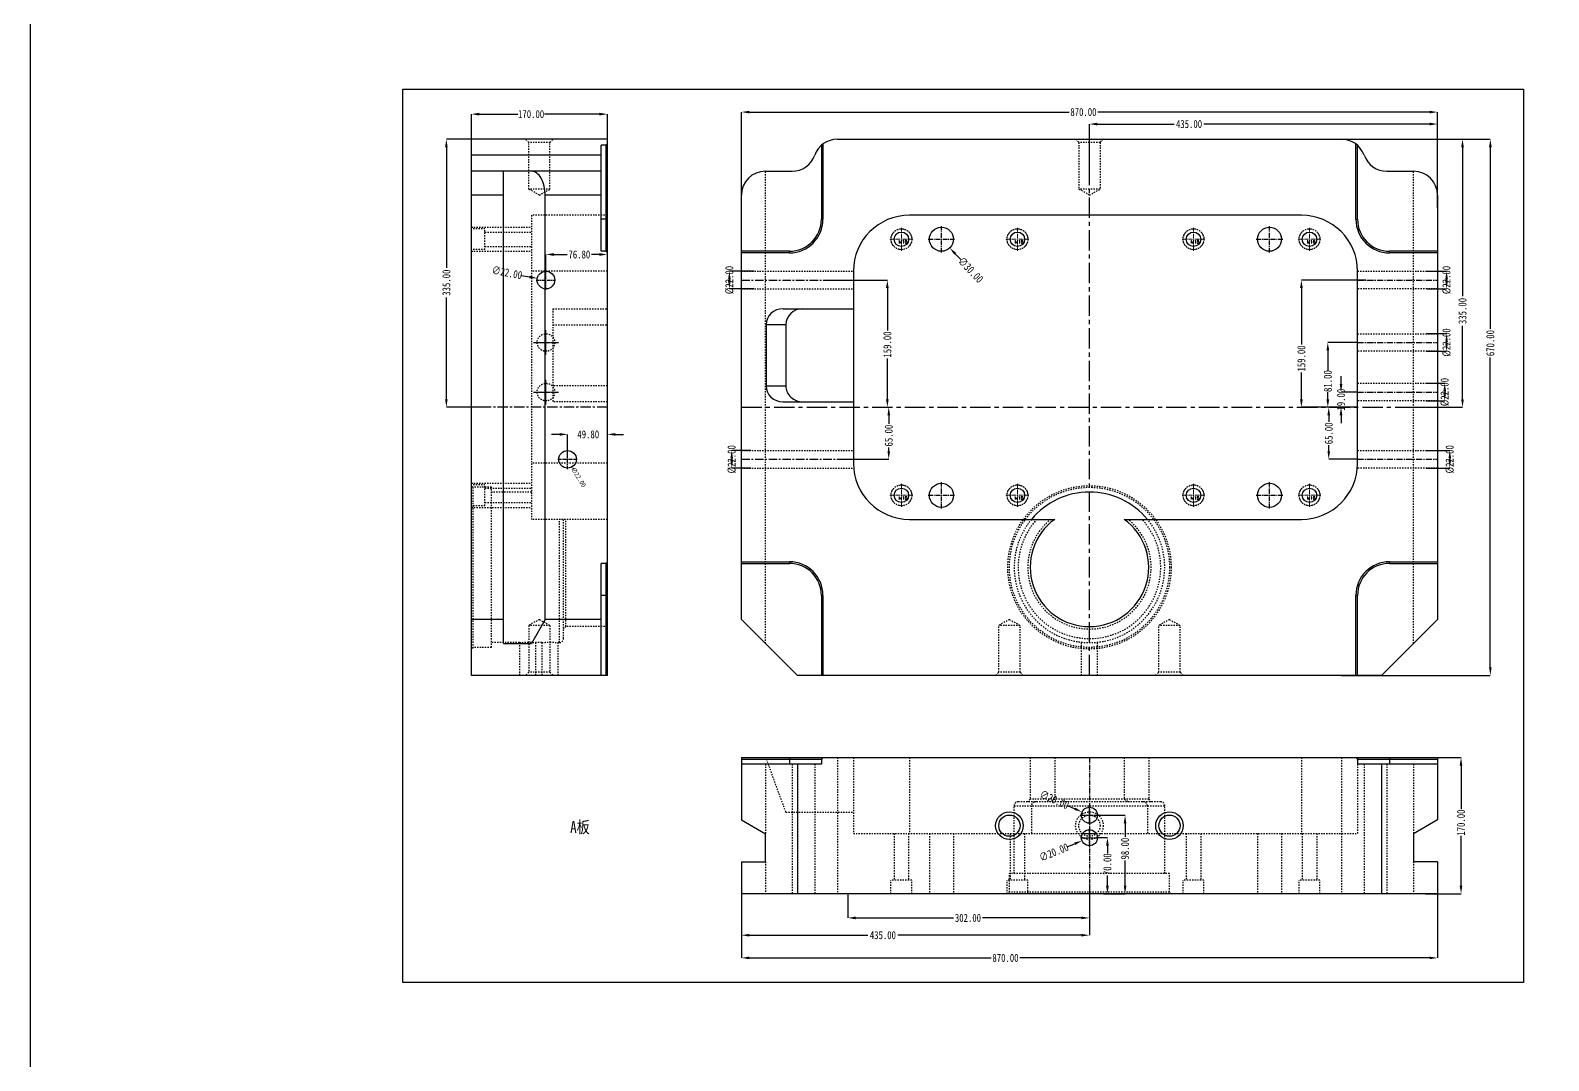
# Model space of a CAD drawing. Header units: millimetres. Extents: x 547 to 3706, y -10485 to 2068.
# Drawn here: x 547 to 2444, y -6045 to -4758 of the extents above; entities that cross this region are included whole.
import ezdxf

# ---------------------------------------------------------------- set-up
doc = ezdxf.new("R2010")
doc.units = ezdxf.units.MM
doc.header["$LTSCALE"] = 16.335
doc.header["$PDMODE"] = 3
doc.header["$PDSIZE"] = 0.3125
doc.linetypes.add('CENTER', pattern=[0.6, 0.375, -0.075, 0.075, -0.075])
doc.linetypes.add('HIDDEN', pattern=[0.2, 0.1, -0.1])
doc.layers.get('0').update_dxf_attribs({"linetype": 'CONTINUOUS'})
doc.layers.get('Defpoints').update_dxf_attribs({"linetype": 'CONTINUOUS'})
doc.layers.add('DEFAULT_2', color=8, linetype='HIDDEN')
doc.layers.add('DIM', color=3, linetype='CONTINUOUS')
doc.layers.add('screw', color=33, linetype='CONTINUOUS', lineweight=13)
doc.styles.get("Standard").update_dxf_attribs({"font": 'txt', "width": 0.8})
doc.styles.add('TXT', font='txt.shx', dxfattribs={"bigfont": 'gbcbig.shx'})
doc.dimstyles.new('11', dxfattribs={"dimtxt": 10, "dimasz": 10, "dimexe": 0, "dimexo": 0, "dimgap": 0, "dimtad": 0, "dimzin": 0, "dimdsep": 46, "dimtxsty": 'Standard', "dimcen": 0, "dimclrd": 4, "dimclre": 4, "dimclrt": 6, "dimazin": 0, "dimtfac": 1, "dimtofl": 0, "dimtmove": 0, "dimatfit": 3, "dimfxl": 0, "dimtolj": 1, "dimtzin": 0, "dimarcsym": 0})

# ---------------------------------------------------------------- blocks, each defined once
blk = doc.blocks.new('*D348')
at = {"color": 4, "lineweight": -2}
for p, q in [((1881.6, -5766.8), (1893.1, -5766.8)), ((1893.1, -5776.8), (1893.1, -5786)), ((1893.1, -5826.8), (1893.1, -5814)), ((1888.3, -5836.8), (1893.1, -5836.8))]:
    blk.add_line(p, q, dxfattribs=at)
at = {"color": 4}
for points in [[(1891.4, -5776.8), (1894.8, -5776.8), (1893.1, -5766.8)], [(1891.4, -5826.8), (1894.8, -5826.8), (1893.1, -5836.8)]]:
    blk.add_solid(points, dxfattribs=at)
at = {"layer": 'Defpoints', "color": 0}
for p in [(1881.6, -5766.8), (1888.3, -5836.8), (1893.1, -5836.8)]:
    blk.add_point(p, dxfattribs=at)
at = {"color": 6, "insert": (1893.1, -5800), "char_height": 10, "attachment_point": 5, "rotation": 90}
blk.add_mtext('\\A1;70.00', dxfattribs=at)
blk = doc.blocks.new('*D349')
at = {"color": 4, "lineweight": -2}
for p, q in [((1881.6, -5738.8), (1915.1, -5738.8)), ((1915.1, -5748.8), (1915.1, -5765.8)), ((1915.1, -5826.8), (1915.1, -5795.2)), ((1893.1, -5836.8), (1915.1, -5836.8))]:
    blk.add_line(p, q, dxfattribs=at)
at = {"color": 4}
for points in [[(1913.5, -5748.8), (1916.8, -5748.8), (1915.1, -5738.8)], [(1913.5, -5826.8), (1916.8, -5826.8), (1915.1, -5836.8)]]:
    blk.add_solid(points, dxfattribs=at)
at = {"layer": 'Defpoints', "color": 0}
for p in [(1881.6, -5738.8), (1893.1, -5836.8), (1915.1, -5836.8)]:
    blk.add_point(p, dxfattribs=at)
at = {"color": 6, "insert": (1915.1, -5780.5), "char_height": 10, "attachment_point": 5, "rotation": 90}
blk.add_mtext('\\A1;98.00', dxfattribs=at)
blk = doc.blocks.new('*D350')
at = {"color": 4, "lineweight": -2}
for p, q in [((1870.6, -5824.8), (1870.6, -5867.1)), ((1568.6, -5836.8), (1568.6, -5867.1)), ((1578.6, -5867.1), (1700.8, -5867.1)), ((1860.6, -5867.1), (1736.8, -5867.1))]:
    blk.add_line(p, q, dxfattribs=at)
at = {"color": 4}
for points in [[(1578.6, -5865.4), (1578.6, -5868.8), (1568.6, -5867.1)], [(1860.6, -5865.4), (1860.6, -5868.8), (1870.6, -5867.1)]]:
    blk.add_solid(points, dxfattribs=at)
at = {"layer": 'Defpoints', "color": 0}
for p in [(1870.6, -5824.8), (1568.6, -5836.8), (1870.6, -5867.1)]:
    blk.add_point(p, dxfattribs=at)
at = {"color": 6, "insert": (1718.8, -5867.1), "char_height": 10, "attachment_point": 5}
blk.add_mtext('\\A1;302.00', dxfattribs=at)
blk = doc.blocks.new('*D351')
at = {"color": 4, "lineweight": -2}
for p, q in [((2297.6, -5666.8), (2335, -5666.8)), ((2335, -5676.8), (2335, -5731.3)), ((2335, -5826.8), (2335, -5764.6)), ((2290.7, -5836.8), (2335, -5836.8))]:
    blk.add_line(p, q, dxfattribs=at)
at = {"color": 4}
for points in [[(2333.3, -5676.8), (2336.6, -5676.8), (2335, -5666.8)], [(2333.3, -5826.8), (2336.6, -5826.8), (2335, -5836.8)]]:
    blk.add_solid(points, dxfattribs=at)
at = {"layer": 'Defpoints', "color": 0}
for p in [(2297.6, -5666.8), (2290.7, -5836.8), (2335, -5836.8)]:
    blk.add_point(p, dxfattribs=at)
at = {"color": 6, "insert": (2335, -5748), "char_height": 10, "attachment_point": 5, "rotation": 90}
blk.add_mtext('\\A1;170.00', dxfattribs=at)
blk = doc.blocks.new('screw_m16_i')
at = {"layer": 'screw', "color": 1, "linetype": 'CENTER', "ltscale": 0.808571}
for p, q in [((-14.3, 0), (14.3, 0)), ((0, -14.3), (0, 14.3))]:
    blk.add_line(p, q, dxfattribs=at)
at = {"layer": 'screw', "color": 8, "linetype": 'HIDDEN', "ltscale": 0.808571}
blk.add_circle((0, 0), 13, dxfattribs=at)
at = {"layer": 'screw'}
blk.add_circle((0, 0), 9, dxfattribs=at)
at = {"layer": 'screw', "color": 6, "style": 'TXT'}
blk.add_text('M16', height=3.9, dxfattribs=at).set_placement((-3.38, -5.2))
blk = doc.blocks.new('*D352')
at = {"color": 4, "lineweight": -2}
for p, q in [((2166.9, -4894), (2336.8, -4894)), ((2336.8, -4904), (2336.8, -5090.1)), ((2336.8, -5219), (2336.8, -5127.4)), ((2255.2, -5229), (2336.8, -5229))]:
    blk.add_line(p, q, dxfattribs=at)
at = {"color": 4}
for points in [[(2335.2, -4904), (2338.5, -4904), (2336.8, -4894)], [(2335.2, -5219), (2338.5, -5219), (2336.8, -5229)]]:
    blk.add_solid(points, dxfattribs=at)
at = {"layer": 'Defpoints', "color": 0}
for p in [(2166.9, -4894), (2255.2, -5229), (2336.8, -5229)]:
    blk.add_point(p, dxfattribs=at)
at = {"color": 6, "insert": (2336.8, -5108.7), "char_height": 10, "attachment_point": 5, "rotation": 90}
blk.add_mtext('\\A1;335.00', dxfattribs=at)
blk = doc.blocks.new('*D353')
at = {"color": 4, "lineweight": -2}
for p, q in [((2185.6, -4894), (2371.6, -4894)), ((2371.6, -4904), (2371.6, -5130.8)), ((2371.6, -5554), (2371.6, -5166.8)), ((2185.6, -5564), (2371.6, -5564))]:
    blk.add_line(p, q, dxfattribs=at)
at = {"color": 4}
for points in [[(2370, -4904), (2373.3, -4904), (2371.6, -4894)], [(2370, -5554), (2373.3, -5554), (2371.6, -5564)]]:
    blk.add_solid(points, dxfattribs=at)
at = {"layer": 'Defpoints', "color": 0}
for p in [(2185.6, -4894), (2185.6, -5564), (2371.6, -5564)]:
    blk.add_point(p, dxfattribs=at)
at = {"color": 6, "insert": (2371.6, -5148.8), "char_height": 10, "attachment_point": 5, "rotation": 90}
blk.add_mtext('\\A1;670.00', dxfattribs=at)
blk = doc.blocks.new('*D354')
at = {"color": 4, "lineweight": -2}
for p, q in [((1870.6, -4927.2), (1870.6, -4875.1)), ((1880.6, -4875.1), (1976.4, -4875.1)), ((2295.6, -4875.1), (2013.7, -4875.1)), ((2305.6, -4979.8), (2305.6, -4875.1))]:
    blk.add_line(p, q, dxfattribs=at)
at = {"color": 4}
for points in [[(1880.6, -4873.4), (1880.6, -4876.8), (1870.6, -4875.1)], [(2295.6, -4873.4), (2295.6, -4876.8), (2305.6, -4875.1)]]:
    blk.add_solid(points, dxfattribs=at)
at = {"layer": 'Defpoints', "color": 0}
for p in [(1870.6, -4875.1), (1870.6, -4927.2), (2305.6, -4979.8)]:
    blk.add_point(p, dxfattribs=at)
at = {"color": 6, "insert": (1995.1, -4875.1), "char_height": 10, "attachment_point": 5}
blk.add_mtext('\\A1;435.00', dxfattribs=at)
blk = doc.blocks.new('*D355')
at = {"color": 4, "lineweight": -2}
for p, q in [((1435.6, -4979.8), (1435.6, -4860.1)), ((1445.6, -4860.1), (1845.1, -4860.1)), ((2295.6, -4860.1), (1881.1, -4860.1)), ((2305.6, -4979.8), (2305.6, -4860.1))]:
    blk.add_line(p, q, dxfattribs=at)
at = {"color": 4}
for points in [[(1445.6, -4858.5), (1445.6, -4861.8), (1435.6, -4860.1)], [(2295.6, -4858.5), (2295.6, -4861.8), (2305.6, -4860.1)]]:
    blk.add_solid(points, dxfattribs=at)
at = {"layer": 'Defpoints', "color": 0}
for p in [(1435.6, -4860.1), (1435.6, -4979.8), (2305.6, -4979.8)]:
    blk.add_point(p, dxfattribs=at)
at = {"color": 6, "insert": (1863.1, -4860.1), "char_height": 10, "attachment_point": 5}
blk.add_mtext('\\A1;870.00', dxfattribs=at)
blk = doc.blocks.new('*D356')
at = {"layer": 'Defpoints', "color": 0}
for p in [(1212.6, -5284.7), (1224.2, -5303.4)]:
    blk.add_point(p, dxfattribs=at)
at = {"layer": 'DIM', "color": 4, "lineweight": -2}
blk.add_line((1226.3, -5306.8), (1225.3, -5305.1), dxfattribs=at)
at = {"layer": 'DIM', "color": 4}
blk.add_solid([(1225.6, -5304.9), (1225, -5305.3), (1224.2, -5303.4)], dxfattribs=at)
at = {"layer": 'DIM', "color": 6, "insert": (1232.2, -5316.3), "char_height": 6, "attachment_point": 5, "rotation": 301.7417}
blk.add_mtext('\\A1;∅22.00', dxfattribs=at)
blk = doc.blocks.new('*D357')
at = {"color": 4, "lineweight": -2}
for p, q in [((2292, -5137), (2316.9, -5137)), ((2292, -5159), (2316.9, -5159)), ((2316.9, -5147), (2316.9, -5149))]:
    blk.add_line(p, q, dxfattribs=at)
at = {"color": 4}
for points in [[(2315.3, -5147), (2318.6, -5147), (2316.9, -5137)], [(2315.3, -5149), (2318.6, -5149), (2316.9, -5159)]]:
    blk.add_solid(points, dxfattribs=at)
at = {"layer": 'Defpoints', "color": 0}
for p in [(2292, -5137), (2292, -5159), (2316.9, -5159)]:
    blk.add_point(p, dxfattribs=at)
at = {"color": 6, "insert": (2316.9, -5148), "char_height": 10, "attachment_point": 5, "rotation": 90}
blk.add_mtext('\\A1;%%c22.00', dxfattribs=at)
blk = doc.blocks.new('*D358')
at = {"color": 4, "lineweight": -2}
for p, q in [((2291, -5199), (2314.6, -5199)), ((2314.6, -5209), (2314.6, -5211)), ((2291, -5221), (2314.6, -5221))]:
    blk.add_line(p, q, dxfattribs=at)
at = {"color": 4}
for points in [[(2312.9, -5209), (2316.3, -5209), (2314.6, -5199)], [(2312.9, -5211), (2316.3, -5211), (2314.6, -5221)]]:
    blk.add_solid(points, dxfattribs=at)
at = {"layer": 'Defpoints', "color": 0}
for p in [(2291, -5199), (2291, -5221), (2314.6, -5221)]:
    blk.add_point(p, dxfattribs=at)
at = {"color": 6, "insert": (2314.6, -5210), "char_height": 10, "attachment_point": 5, "rotation": 90}
blk.add_mtext('\\A1;%%c22.00', dxfattribs=at)
blk = doc.blocks.new('*D359')
at = {"color": 4, "lineweight": -2}
for p, q in [((2291.4, -5283), (2320.9, -5283)), ((2320.9, -5293), (2320.9, -5295)), ((2291.4, -5305), (2320.9, -5305))]:
    blk.add_line(p, q, dxfattribs=at)
at = {"color": 4}
for points in [[(2319.3, -5293), (2322.6, -5293), (2320.9, -5283)], [(2319.3, -5295), (2322.6, -5295), (2320.9, -5305)]]:
    blk.add_solid(points, dxfattribs=at)
at = {"layer": 'Defpoints', "color": 0}
for p in [(2291.4, -5283), (2291.4, -5305), (2320.9, -5305)]:
    blk.add_point(p, dxfattribs=at)
at = {"color": 6, "insert": (2320.9, -5294), "char_height": 10, "attachment_point": 5, "rotation": 90}
blk.add_mtext('\\A1;%%c22.00', dxfattribs=at)
blk = doc.blocks.new('*D360')
at = {"color": 4, "lineweight": -2}
for p, q in [((2292.7, -5059), (2316.9, -5059)), ((2292.7, -5081), (2316.9, -5081)), ((2316.9, -5069), (2316.9, -5071))]:
    blk.add_line(p, q, dxfattribs=at)
at = {"color": 4}
for points in [[(2315.3, -5069), (2318.6, -5069), (2316.9, -5059)], [(2315.3, -5071), (2318.6, -5071), (2316.9, -5081)]]:
    blk.add_solid(points, dxfattribs=at)
at = {"layer": 'Defpoints', "color": 0}
for p in [(2292.7, -5059), (2292.7, -5081), (2316.9, -5081)]:
    blk.add_point(p, dxfattribs=at)
at = {"color": 6, "insert": (2316.9, -5070), "char_height": 10, "attachment_point": 5, "rotation": 90}
blk.add_mtext('\\A1;%%c22.00', dxfattribs=at)
blk = doc.blocks.new('*D361')
at = {"color": 4, "lineweight": -2}
for p, q in [((1451.1, -5059), (1420.7, -5059)), ((1420.7, -5069), (1420.7, -5071)), ((1451.1, -5081), (1420.7, -5081))]:
    blk.add_line(p, q, dxfattribs=at)
at = {"color": 4}
for points in [[(1419, -5069), (1422.3, -5069), (1420.7, -5059)], [(1419, -5071), (1422.3, -5071), (1420.7, -5081)]]:
    blk.add_solid(points, dxfattribs=at)
at = {"layer": 'Defpoints', "color": 0}
for p in [(1451.1, -5059), (1420.7, -5081), (1451.1, -5081)]:
    blk.add_point(p, dxfattribs=at)
at = {"color": 6, "insert": (1420.7, -5070), "char_height": 10, "attachment_point": 5, "rotation": 90}
blk.add_mtext('\\A1;%%c22.00', dxfattribs=at)
blk = doc.blocks.new('*D362')
at = {"color": 4, "lineweight": -2}
for p, q in [((1447.5, -5283), (1423.6, -5283)), ((1423.6, -5293), (1423.6, -5295)), ((1447.5, -5305), (1423.6, -5305))]:
    blk.add_line(p, q, dxfattribs=at)
at = {"color": 4}
for points in [[(1421.9, -5293), (1425.3, -5293), (1423.6, -5283)], [(1421.9, -5295), (1425.3, -5295), (1423.6, -5305)]]:
    blk.add_solid(points, dxfattribs=at)
at = {"layer": 'Defpoints', "color": 0}
for p in [(1447.5, -5283), (1423.6, -5305), (1447.5, -5305)]:
    blk.add_point(p, dxfattribs=at)
at = {"color": 6, "insert": (1423.6, -5294), "char_height": 10, "attachment_point": 5, "rotation": 90}
blk.add_mtext('\\A1;%%c22.00', dxfattribs=at)
blk = doc.blocks.new('*D370')
at = {"color": 4, "lineweight": -2}
for p, q in [((1191.4, -5057.9), (1191.4, -5038.1)), ((1201.4, -5038.1), (1217.9, -5038.1)), ((1258.2, -5038.1), (1248.5, -5038.1)), ((1268.2, -5050.2), (1268.2, -5038.1))]:
    blk.add_line(p, q, dxfattribs=at)
at = {"color": 4}
for points in [[(1201.4, -5036.4), (1201.4, -5039.8), (1191.4, -5038.1)], [(1258.2, -5036.4), (1258.2, -5039.8), (1268.2, -5038.1)]]:
    blk.add_solid(points, dxfattribs=at)
at = {"layer": 'Defpoints', "color": 0}
for p in [(1268.2, -5038.1), (1191.4, -5057.9), (1268.2, -5050.2)]:
    blk.add_point(p, dxfattribs=at)
at = {"color": 6, "insert": (1233.2, -5038.1), "char_height": 10, "attachment_point": 5}
blk.add_mtext('\\A1;76.80', dxfattribs=at)
blk = doc.blocks.new('*D371')
at = {"color": 4, "lineweight": -2}
for p, q in [((1208.4, -5262.9), (1198.4, -5262.9)), ((1218.4, -5289.5), (1218.4, -5262.9)), ((1268.2, -5281.9), (1268.2, -5262.9)), ((1278.2, -5262.9), (1288.2, -5262.9))]:
    blk.add_line(p, q, dxfattribs=at)
at = {"color": 4}
for points in [[(1208.4, -5261.2), (1208.4, -5264.6), (1218.4, -5262.9)], [(1278.2, -5261.2), (1278.2, -5264.6), (1268.2, -5262.9)]]:
    blk.add_solid(points, dxfattribs=at)
at = {"layer": 'Defpoints', "color": 0}
for p in [(1268.2, -5262.9), (1218.4, -5289.5), (1268.2, -5281.9)]:
    blk.add_point(p, dxfattribs=at)
at = {"color": 6, "insert": (1244.3, -5262.9), "char_height": 10, "attachment_point": 5}
blk.add_mtext('\\A1;49.80', dxfattribs=at)
blk = doc.blocks.new('*D372')
at = {"color": 4, "lineweight": -2}
for p, q in [((2185, -5200), (2185, -5190)), ((2205.6, -5210), (2185, -5210)), ((2205.6, -5229), (2185, -5229)), ((2185, -5239), (2185, -5249))]:
    blk.add_line(p, q, dxfattribs=at)
at = {"color": 4}
for points in [[(2183.3, -5200), (2186.7, -5200), (2185, -5210)], [(2183.3, -5239), (2186.7, -5239), (2185, -5229)]]:
    blk.add_solid(points, dxfattribs=at)
at = {"layer": 'Defpoints', "color": 0}
for p in [(2205.6, -5210), (2185, -5229), (2205.6, -5229)]:
    blk.add_point(p, dxfattribs=at)
at = {"color": 6, "insert": (2185, -5219.5), "char_height": 10, "attachment_point": 5, "rotation": 90}
blk.add_mtext('\\A1;19.00', dxfattribs=at)
blk = doc.blocks.new('*D373')
at = {"color": 4, "lineweight": -2}
for p, q in [((2205.6, -5148), (2168.5, -5148)), ((2168.5, -5158), (2168.5, -5183)), ((2168.5, -5219), (2168.5, -5209.6)), ((2205.6, -5229), (2168.5, -5229))]:
    blk.add_line(p, q, dxfattribs=at)
at = {"color": 4}
for points in [[(2166.8, -5158), (2170.2, -5158), (2168.5, -5148)], [(2166.8, -5219), (2170.2, -5219), (2168.5, -5229)]]:
    blk.add_solid(points, dxfattribs=at)
at = {"layer": 'Defpoints', "color": 0}
for p in [(2205.6, -5148), (2168.5, -5229), (2205.6, -5229)]:
    blk.add_point(p, dxfattribs=at)
at = {"color": 6, "insert": (2168.5, -5196.3), "char_height": 10, "attachment_point": 5, "rotation": 90}
blk.add_mtext('\\A1;81.00', dxfattribs=at)
blk = doc.blocks.new('*D374')
at = {"color": 4, "lineweight": -2}
for p, q in [((2216.2, -5070), (2135.5, -5070)), ((2135.5, -5080), (2135.5, -5150.7)), ((2135.5, -5219), (2135.5, -5185.4)), ((2205.6, -5229), (2135.5, -5229))]:
    blk.add_line(p, q, dxfattribs=at)
at = {"color": 4}
for points in [[(2133.8, -5080), (2137.2, -5080), (2135.5, -5070)], [(2133.8, -5219), (2137.2, -5219), (2135.5, -5229)]]:
    blk.add_solid(points, dxfattribs=at)
at = {"layer": 'Defpoints', "color": 0}
for p in [(2216.2, -5070), (2135.5, -5229), (2205.6, -5229)]:
    blk.add_point(p, dxfattribs=at)
at = {"color": 6, "insert": (2135.5, -5168), "char_height": 10, "attachment_point": 5, "rotation": 90}
blk.add_mtext('\\A1;159.00', dxfattribs=at)
blk = doc.blocks.new('*D375')
at = {"color": 4, "lineweight": -2}
for p, q in [((2205.6, -5229), (2169.7, -5229)), ((2169.7, -5239), (2169.7, -5247)), ((2169.7, -5284), (2169.7, -5276.3)), ((2205.6, -5294), (2169.7, -5294))]:
    blk.add_line(p, q, dxfattribs=at)
at = {"color": 4}
for points in [[(2168, -5239), (2171.3, -5239), (2169.7, -5229)], [(2168, -5284), (2171.3, -5284), (2169.7, -5294)]]:
    blk.add_solid(points, dxfattribs=at)
at = {"layer": 'Defpoints', "color": 0}
for p in [(2205.6, -5229), (2169.7, -5294), (2205.6, -5294)]:
    blk.add_point(p, dxfattribs=at)
at = {"color": 6, "insert": (2169.7, -5261.6), "char_height": 10, "attachment_point": 5, "rotation": 90}
blk.add_mtext('\\A1;65.00', dxfattribs=at)
blk = doc.blocks.new('*D376')
at = {"color": 4, "lineweight": -2}
for p, q in [((1543.7, -5070), (1618.1, -5070)), ((1618.1, -5080), (1618.1, -5133.2)), ((1618.1, -5219), (1618.1, -5167.9)), ((1603.5, -5229), (1618.1, -5229))]:
    blk.add_line(p, q, dxfattribs=at)
at = {"color": 4}
for points in [[(1616.4, -5080), (1619.7, -5080), (1618.1, -5070)], [(1616.4, -5219), (1619.7, -5219), (1618.1, -5229)]]:
    blk.add_solid(points, dxfattribs=at)
at = {"layer": 'Defpoints', "color": 0}
for p in [(1543.7, -5070), (1603.5, -5229), (1618.1, -5229)]:
    blk.add_point(p, dxfattribs=at)
at = {"color": 6, "insert": (1618.1, -5150.6), "char_height": 10, "attachment_point": 5, "rotation": 90}
blk.add_mtext('\\A1;159.00', dxfattribs=at)
blk = doc.blocks.new('*D377')
at = {"color": 4, "lineweight": -2}
for p, q in [((1603.5, -5229), (1619.8, -5229)), ((1619.8, -5239), (1619.8, -5249.8)), ((1619.8, -5284), (1619.8, -5279.1)), ((1557.6, -5294), (1619.8, -5294))]:
    blk.add_line(p, q, dxfattribs=at)
at = {"color": 4}
for points in [[(1618.2, -5239), (1621.5, -5239), (1619.8, -5229)], [(1618.2, -5284), (1621.5, -5284), (1619.8, -5294)]]:
    blk.add_solid(points, dxfattribs=at)
at = {"layer": 'Defpoints', "color": 0}
for p in [(1603.5, -5229), (1557.6, -5294), (1619.8, -5294)]:
    blk.add_point(p, dxfattribs=at)
at = {"color": 6, "insert": (1619.8, -5264.4), "char_height": 10, "attachment_point": 5, "rotation": 90}
blk.add_mtext('\\A1;65.00', dxfattribs=at)
blk = doc.blocks.new('*D378')
at = {"color": 4, "lineweight": -2}
blk.add_line((1161, -5064.2), (1170.8, -5066.1), dxfattribs=at)
at = {"color": 4}
blk.add_solid([(1171.1, -5064.4), (1170.5, -5067.7), (1180.6, -5068)], dxfattribs=at)
at = {"layer": 'Defpoints', "color": 0}
for p in [(1180.6, -5068), (1202.2, -5072.1)]:
    blk.add_point(p, dxfattribs=at)
at = {"color": 6, "insert": (1142.7, -5060.7), "char_height": 10, "attachment_point": 5, "rotation": 349.1224}
blk.add_mtext('\\A1;∅22.00', dxfattribs=at)
blk = doc.blocks.new('*D379')
at = {"color": 4, "lineweight": -2}
for p, q in [((1098.2, -4894), (1098.2, -4862.7)), ((1108.2, -4862.7), (1156.2, -4862.7)), ((1258.2, -4862.7), (1189.6, -4862.7)), ((1268.2, -4894), (1268.2, -4862.7))]:
    blk.add_line(p, q, dxfattribs=at)
at = {"color": 4}
for points in [[(1108.2, -4861), (1108.2, -4864.4), (1098.2, -4862.7)], [(1258.2, -4861), (1258.2, -4864.4), (1268.2, -4862.7)]]:
    blk.add_solid(points, dxfattribs=at)
at = {"layer": 'Defpoints', "color": 0}
for p in [(1098.2, -4862.7), (1098.2, -4894), (1268.2, -4894)]:
    blk.add_point(p, dxfattribs=at)
at = {"color": 6, "insert": (1172.9, -4862.7), "char_height": 10, "attachment_point": 5}
blk.add_mtext('\\A1;170.00', dxfattribs=at)
blk = doc.blocks.new('*D404')
at = {"color": 4, "lineweight": -2}
blk.add_line((1709.8, -5044.4), (1702.9, -5037.1), dxfattribs=at)
at = {"color": 4}
blk.add_solid([(1704.1, -5036), (1701.7, -5038.3), (1696, -5029.9)], dxfattribs=at)
at = {"layer": 'Defpoints', "color": 0}
for p in [(1675.3, -5008.2), (1696, -5029.9)]:
    blk.add_point(p, dxfattribs=at)
at = {"color": 6, "insert": (1722.2, -5057.4), "char_height": 10, "attachment_point": 5, "rotation": 313.6949}
blk.add_mtext('\\A1;∅30.00', dxfattribs=at)
blk = doc.blocks.new('*D409')
at = {"color": 4, "lineweight": -2}
for p, q in [((1119.2, -4894), (1067, -4894)), ((1067, -4904), (1067, -5054.7)), ((1067, -5219), (1067, -5092)), ((1119.2, -5229), (1067, -5229))]:
    blk.add_line(p, q, dxfattribs=at)
at = {"color": 4}
for points in [[(1065.3, -4904), (1068.6, -4904), (1067, -4894)], [(1065.3, -5219), (1068.6, -5219), (1067, -5229)]]:
    blk.add_solid(points, dxfattribs=at)
at = {"layer": 'Defpoints', "color": 0}
for p in [(1119.2, -4894), (1067, -5229), (1119.2, -5229)]:
    blk.add_point(p, dxfattribs=at)
at = {"color": 6, "insert": (1067, -5073.3), "char_height": 10, "attachment_point": 5, "rotation": 90}
blk.add_mtext('\\A1;335.00', dxfattribs=at)
blk = doc.blocks.new('*D410')
at = {"color": 4, "lineweight": -2}
for p, q in [((1435.6, -5816.8), (1435.6, -5888.7)), ((1870.6, -5846), (1870.6, -5888.7)), ((1445.6, -5888.7), (1593.8, -5888.7)), ((1860.6, -5888.7), (1631.2, -5888.7))]:
    blk.add_line(p, q, dxfattribs=at)
at = {"color": 4}
for points in [[(1445.6, -5887.1), (1445.6, -5890.4), (1435.6, -5888.7)], [(1860.6, -5887.1), (1860.6, -5890.4), (1870.6, -5888.7)]]:
    blk.add_solid(points, dxfattribs=at)
at = {"layer": 'Defpoints', "color": 0}
for p in [(1435.6, -5816.8), (1870.6, -5846), (1435.6, -5888.7)]:
    blk.add_point(p, dxfattribs=at)
at = {"color": 6, "insert": (1612.5, -5888.7), "char_height": 10, "attachment_point": 5}
blk.add_mtext('\\A1;435.00', dxfattribs=at)
blk = doc.blocks.new('*D411')
at = {"color": 4, "lineweight": -2}
for p, q in [((2305.6, -5816.8), (2305.6, -5917.1)), ((1435.6, -5836.8), (1435.6, -5917.1)), ((1445.6, -5917.1), (1747.7, -5917.1)), ((2295.6, -5917.1), (1783.7, -5917.1))]:
    blk.add_line(p, q, dxfattribs=at)
at = {"color": 4}
for points in [[(1445.6, -5915.4), (1445.6, -5918.7), (1435.6, -5917.1)], [(2295.6, -5915.4), (2295.6, -5918.7), (2305.6, -5917.1)]]:
    blk.add_solid(points, dxfattribs=at)
at = {"layer": 'Defpoints', "color": 0}
for p in [(2305.6, -5816.8), (1435.6, -5836.8), (2305.6, -5917.1)]:
    blk.add_point(p, dxfattribs=at)
at = {"color": 6, "insert": (1765.7, -5917.1), "char_height": 10, "attachment_point": 5}
blk.add_mtext('\\A1;870.00', dxfattribs=at)
blk = doc.blocks.new('*D412')
at = {"color": 4, "lineweight": -2}
blk.add_line((1843.2, -5726.6), (1852.4, -5730.7), dxfattribs=at)
at = {"color": 4}
blk.add_solid([(1853.1, -5729.2), (1851.7, -5732.2), (1861.5, -5734.8)], dxfattribs=at)
at = {"layer": 'Defpoints', "color": 0}
for p in [(1861.5, -5734.8), (1879.8, -5742.9)]:
    blk.add_point(p, dxfattribs=at)
at = {"color": 6, "insert": (1826.8, -5719.3), "char_height": 10, "attachment_point": 5, "rotation": 335.9133}
blk.add_mtext('\\A1;∅20.00', dxfattribs=at)
blk = doc.blocks.new('*D413')
at = {"color": 4, "lineweight": -2}
blk.add_line((1842.9, -5778.2), (1852.1, -5774.4), dxfattribs=at)
at = {"color": 4}
blk.add_solid([(1851.5, -5772.9), (1852.8, -5776), (1861.4, -5770.6)], dxfattribs=at)
at = {"layer": 'Defpoints', "color": 0}
for p in [(1879.9, -5763), (1861.4, -5770.6)]:
    blk.add_point(p, dxfattribs=at)
at = {"color": 6, "insert": (1826.2, -5785.1), "char_height": 10, "attachment_point": 5, "rotation": 22.3178}
blk.add_mtext('\\A1;∅20.00', dxfattribs=at)

msp = doc.modelspace()

# ---------------------------------------------------------------- linework, layer by layer
at = {"color": 7, "linetype": 'Continuous'}
for p, q in [((1098.236, -5564.045), (1098.236, -4894.045)), ((1268.236, -4894.045), (1098.236, -4894.045)), ((1268.236, -5564.045), (1268.236, -4894.045)), ((1555.63, -4894.045), (2185.63, -4894.045)), ((1260.236, -4914.045), (1098.236, -4914.045)), ((1260.236, -5034.045), (1260.236, -4901.684)), ((1266.236, -4901.684), (1260.236, -4901.684)), ((1266.236, -4901.684), (1266.236, -5034.045)), ((1535.63, -4901.684), (1535.63, -4994.045)), ((1537.63, -4900.045), (1537.63, -4994.045)), ((2203.63, -4994.045), (2203.63, -4900.045)), ((2205.63, -4994.045), (2205.63, -4901.684)), ((1260.236, -4934.045), (1098.236, -4934.045)), ((1138.236, -5524.045), (1138.236, -4934.045)), ((1465.63, -4934.045), (1499.061, -4934.045)), ((2242.199, -4934.045), (2275.63, -4934.045)), ((1138.236, -4964.045), (1098.236, -4964.045)), ((1190.556, -5494.045), (1190.556, -4964.045)), ((1260.236, -4964.045), (1190.556, -4964.045)), ((1435.63, -5494.045), (1435.63, -4964.045)), ((2305.63, -4964.045), (2305.63, -5494.045)), ((2135.63, -4989.045), (1645.63, -4989.045)), ((1268.236, -4994.045), (1260.236, -4994.045)), ((1537.63, -4994.045), (1535.63, -4994.045)), ((2203.63, -4994.045), (2205.63, -4994.045)), ((1266.236, -5034.045), (1260.236, -5034.045)), ((1268.236, -5036.045), (1266.236, -5034.045)), ((1495.63, -5034.045), (1435.63, -5034.045)), ((1495.63, -5036.045), (1435.63, -5036.045)), ((1495.63, -5036.045), (1495.63, -5034.045)), ((2305.63, -5034.045), (2245.63, -5034.045)), ((2245.63, -5036.045), (2245.63, -5034.045)), ((2305.63, -5036.045), (2245.63, -5036.045)), ((1575.63, -5059.045), (1575.63, -5299.045)), ((2205.63, -5299.045), (2205.63, -5059.045)), ((1487.714, -5105.845), (1575.63, -5105.845)), ((1466.431, -5125.845), (1466.431, -5202.245)), ((1491.181, -5125.845), (1466.431, -5125.845)), ((1491.181, -5125.845), (1491.181, -5202.245)), ((1466.431, -5202.245), (1491.181, -5202.245)), ((1487.714, -5222.245), (1575.63, -5222.245)), ((1645.63, -5369.045), (1827.232, -5369.045)), ((1914.028, -5369.045), (2135.63, -5369.045)), ((1266.236, -5424.045), (1260.236, -5424.045)), ((1260.236, -5564.045), (1260.236, -5424.045)), ((1266.236, -5424.045), (1268.236, -5422.045)), ((1266.236, -5424.045), (1266.236, -5564.045)), ((1435.63, -5422.045), (1495.63, -5422.045)), ((1435.63, -5424.045), (1495.63, -5424.045)), ((1495.63, -5422.045), (1495.63, -5424.045)), ((2245.63, -5422.045), (2305.63, -5422.045)), ((2245.63, -5422.045), (2245.63, -5424.045)), ((2245.63, -5424.045), (2305.63, -5424.045)), ((1268.236, -5464.045), (1260.236, -5464.045)), ((1535.63, -5464.045), (1535.63, -5564.045)), ((1537.63, -5464.045), (1535.63, -5464.045)), ((1537.63, -5464.045), (1537.63, -5564.045)), ((2203.63, -5464.045), (2205.63, -5464.045)), ((2203.63, -5564.045), (2203.63, -5464.045)), ((2205.63, -5564.045), (2205.63, -5464.045)), ((1138.236, -5494.045), (1098.236, -5494.045)), ((1190.556, -5494.045), (1173.236, -5524.045)), ((1260.236, -5494.045), (1190.556, -5494.045)), ((1505.63, -5564.045), (1435.63, -5494.045)), ((2305.63, -5494.045), (2235.63, -5564.045)), ((1138.236, -5524.045), (1173.236, -5524.045)), ((1268.236, -5564.045), (1098.236, -5564.045)), ((2235.63, -5564.045), (1505.63, -5564.045)), ((1435.63, -5666.847), (1435.63, -5744.526)), ((1435.63, -5666.847), (2305.63, -5666.847)), ((1435.63, -5668.847), (1535.63, -5668.847)), ((1495.63, -5666.847), (1495.63, -5674.847)), ((1537.63, -5666.847), (1535.63, -5668.847)), ((1535.63, -5668.847), (1535.63, -5674.847)), ((2205.63, -5668.847), (2203.63, -5666.847)), ((2205.63, -5668.847), (2305.63, -5668.847)), ((2205.63, -5668.847), (2205.63, -5674.847)), ((2245.63, -5666.847), (2245.63, -5674.847)), ((2305.63, -5666.847), (2305.63, -5744.526)), ((1535.63, -5674.847), (1435.63, -5674.847)), ((1505.63, -5674.847), (1505.63, -5836.847)), ((2305.63, -5674.847), (2205.63, -5674.847)), ((2235.63, -5674.847), (2235.63, -5836.847)), ((1435.63, -5744.526), (1465.63, -5761.847)), ((2305.63, -5744.526), (2275.63, -5761.847)), ((1465.63, -5796.847), (1465.63, -5761.847)), ((1862.194, -5761.647), (1879.066, -5761.647)), ((2275.63, -5761.847), (2275.63, -5796.847)), ((1435.63, -5796.847), (1435.63, -5836.847)), ((1435.63, -5796.847), (1465.63, -5796.847)), ((2305.63, -5796.847), (2275.63, -5796.847)), ((2305.63, -5796.847), (2305.63, -5836.847)), ((2305.63, -5836.847), (1435.63, -5836.847))]:
    msp.add_line(p, q, dxfattribs=at)
at = {"color": 1, "linetype": 'CENTER', "ltscale": 4.167248}
for p, q in [((1870.63, -5564.045), (1870.63, -4894.045)), ((1435.63, -5229.045), (2305.63, -5229.045))]:
    msp.add_line(p, q, dxfattribs=at)
at = {"color": 1, "linetype": 'CENTER', "ltscale": 0.932966}
for p, q in [((1685.63, -5035.545), (1685.63, -5002.545)), ((2095.63, -5035.545), (2095.63, -5002.545)), ((1669.13, -5019.045), (1702.13, -5019.045)), ((2079.13, -5019.045), (2112.13, -5019.045)), ((1685.63, -5355.545), (1685.63, -5322.545)), ((2095.63, -5355.545), (2095.63, -5322.545)), ((1669.13, -5339.045), (1702.13, -5339.045)), ((2079.13, -5339.045), (2112.13, -5339.045))]:
    msp.add_line(p, q, dxfattribs=at)
at = {"color": 1, "linetype": 'CENTER', "ltscale": 0.684175}
for p, q in [((1191.436, -5082.145), (1191.436, -5057.945)), ((1179.336, -5070.045), (1203.536, -5070.045)), ((1218.436, -5306.145), (1218.436, -5281.945)), ((1206.336, -5294.045), (1230.536, -5294.045))]:
    msp.add_line(p, q, dxfattribs=at)
at = {"color": 1, "linetype": 'CENTER', "ltscale": 0.310989}
for p, q in [((1191.436, -5163.545), (1191.436, -5132.545)), ((1175.936, -5148.045), (1206.936, -5148.045)), ((1191.436, -5225.545), (1191.436, -5194.545)), ((1175.936, -5210.045), (1206.936, -5210.045))]:
    msp.add_line(p, q, dxfattribs=at)
at = {"color": 1, "linetype": 'CENTER', "ltscale": 2.114723}
msp.add_line((1268.236, -5229.045), (1098.236, -5229.045), dxfattribs=at)
at = {"color": 1, "linetype": 'CENTER', "ltscale": 0.966298}
msp.add_line((1870.63, -5666.847), (1870.63, -5836.847), dxfattribs=at)
at = {"color": 1, "linetype": 'CENTER', "ltscale": 0.621977}
for p, q in [((1870.63, -5749.847), (1870.63, -5727.847)), ((1859.63, -5738.847), (1881.63, -5738.847)), ((1859.63, -5766.847), (1881.63, -5766.847)), ((1870.63, -5777.847), (1870.63, -5755.847))]:
    msp.add_line(p, q, dxfattribs=at)
for points in [[(547.121, 2067.984), (3706.071, 2067.984), (3706.071, -10485.193), (547.121, -10485.193)], [(1012.392, -4831.428), (2412.871, -4831.428), (2412.871, -5947.71), (1012.392, -5947.71)]]:
    msp.add_lwpolyline(points, close=True)
at = {"color": 7, "linetype": 'Continuous'}
for centre, radius in [((1685.63, -5019.045), 15), ((2095.63, -5019.045), 15), ((1635.63, -5019.045), 9), ((1780.63, -5019.045), 9), ((2000.63, -5019.045), 9), ((2145.63, -5019.045), 9), ((1635.63, -5339.045), 9), ((1685.63, -5339.045), 15), ((1780.63, -5339.045), 9), ((2000.63, -5339.045), 9), ((2095.63, -5339.045), 15), ((2145.63, -5339.045), 9), ((1870.63, -5738.847), 10), ((1770.63, -5751.847), 17.25), ((1770.63, -5751.847), 13.25), ((1970.63, -5751.847), 17.25), ((1970.63, -5751.847), 13.25), ((1870.63, -5766.847), 10)]:
    msp.add_circle(centre, radius, dxfattribs=at)
for centre in [(1191.436, -5070.045), (1218.436, -5294.045)]:
    msp.add_circle(centre, 11)
for centre, radius, start, end in [((1555.63, -4924.045), 30, 90, 160.528779), ((2185.63, -4924.045), 30, 19.471221, 90), ((1499.061, -4904.045), 30, 270, 340.528779), ((2242.199, -4904.045), 30, 199.471221, 270), ((1465.63, -4964.045), 30, 90, 180), ((2275.63, -4964.045), 30, 0, 90), ((1645.63, -5059.045), 70, 90, 180), ((2135.63, -5059.045), 70, 0, 90), ((1495.63, -4994.045), 42, 270, 0), ((1495.63, -4994.045), 40, 270, 0), ((2245.63, -4994.045), 42, 180, 270), ((2245.63, -4994.045), 40, 180, 270), ((1645.63, -5299.045), 70, 180, 270), ((2135.63, -5299.045), 70, 270, 0), ((1870.63, -5429.045), 94.05, 39.63976, 140.36024), ((1870.63, -5429.045), 74.05, 125.878332, 54.121668), ((1495.63, -5464.045), 42, 0, 90), ((1495.63, -5464.045), 40, 0, 90), ((2245.63, -5464.045), 42, 90, 180), ((2245.63, -5464.045), 40, 90, 180)]:
    msp.add_arc(centre, radius, start, end, dxfattribs=at)
for centre, major_axis, ratio, start_param, end_param in [((1286.236, -4924.045), (0, 30), 1, 0.64350111, 0.72972766), ((1173.236, -4964.045), (0, 30), 0.57735027, -1.57079633, 0), ((1487.714, -5125.845), (21.284, 0), 0.93969262, 1.57079633, 3.14159265), ((1512.464, -5125.845), (21.284, 0), 0.93969262, 1.57079633, 3.14159265), ((1487.714, -5202.245), (21.284, 0), 0.93969262, -3.14159265, -1.57079633), ((1512.464, -5202.245), (-21.284, 0), 0.93969262, 0, 1.57079633)]:
    msp.add_ellipse(centre, major_axis=major_axis, ratio=ratio, start_param=start_param, end_param=end_param, dxfattribs=at)
at = {"layer": 'DEFAULT_2', "color": 8, "linetype": 'HIDDEN'}
for p, q in [((1169.986, -4898.045), (1165.986, -4894.045)), ((1196.486, -4898.045), (1200.486, -4894.045)), ((1853.38, -4894.045), (1857.38, -4898.045)), ((1887.88, -4894.045), (1883.88, -4898.045)), ((1169.986, -4956.395), (1169.986, -4898.045)), ((1196.486, -4898.045), (1169.986, -4898.045)), ((1196.486, -4956.395), (1196.486, -4898.045)), ((1857.38, -4898.045), (1857.38, -4956.395)), ((1883.88, -4898.045), (1857.38, -4898.045)), ((1883.88, -4898.045), (1883.88, -4956.395)), ((1465.63, -5524.045), (1465.63, -4934.045)), ((2275.63, -5524.045), (2275.63, -4934.045)), ((1183.236, -4964.045), (1169.986, -4956.395)), ((1196.486, -4956.395), (1169.986, -4956.395)), ((1183.236, -4964.045), (1196.486, -4956.395)), ((1883.88, -4956.395), (1857.38, -4956.395)), ((1870.63, -4964.045), (1857.38, -4956.395)), ((1870.63, -4964.045), (1883.88, -4956.395)), ((1173.436, -4989.045), (1173.436, -5369.045)), ((1268.236, -4989.045), (1173.436, -4989.045)), ((1098.236, -5004.045), (1173.436, -5004.045)), ((1115.236, -5006.045), (1098.236, -5006.045)), ((1115.236, -5032.04), (1115.236, -5006.049)), ((1115.236, -5010.045), (1173.436, -5010.045)), ((1115.236, -5032.045), (1098.236, -5032.045)), ((1098.236, -5034.045), (1173.436, -5034.045)), ((1115.236, -5028.045), (1173.436, -5028.045)), ((1268.236, -5059.045), (1173.436, -5059.045)), ((1435.63, -5059.044), (1575.63, -5059.044)), ((2205.63, -5059.044), (2305.63, -5059.044)), ((1435.63, -5081.045), (1575.63, -5081.045)), ((2305.63, -5081.045), (2205.63, -5081.045)), ((1200.236, -5105.845), (1200.236, -5222.245)), ((1200.236, -5105.845), (1268.236, -5105.845)), ((1200.236, -5125.845), (1268.236, -5125.845)), ((2205.63, -5137.035), (2305.63, -5137.035)), ((2305.63, -5159.035), (2205.63, -5159.035)), ((1268.236, -5202.245), (1200.236, -5202.245)), ((2205.63, -5199.035), (2305.63, -5199.035)), ((1268.236, -5222.245), (1200.236, -5222.245)), ((2305.63, -5221.035), (2205.63, -5221.035)), ((1435.63, -5283.035), (1575.63, -5283.035)), ((2205.63, -5283.035), (2305.63, -5283.035)), ((1268.236, -5299.045), (1173.436, -5299.045)), ((1435.63, -5305.035), (1575.63, -5305.035)), ((2305.63, -5305.035), (2205.63, -5305.035)), ((1098.236, -5324.045), (1173.436, -5324.045)), ((1115.236, -5326.045), (1098.236, -5326.045)), ((1100.236, -5328.995), (1098.236, -5326.995)), ((1100.236, -5328.995), (1100.236, -5529.095)), ((1123.336, -5328.995), (1100.236, -5328.995)), ((1115.236, -5352.04), (1115.236, -5326.049)), ((1115.236, -5330.045), (1173.436, -5330.045)), ((1123.336, -5529.095), (1123.336, -5328.995)), ((1115.236, -5348.045), (1173.436, -5348.045)), ((1173.436, -5334.995), (1123.336, -5334.995)), ((1115.236, -5352.045), (1098.236, -5352.045)), ((1098.236, -5354.045), (1173.436, -5354.045)), ((1268.236, -5369.045), (1173.436, -5369.045)), ((1208.236, -5523.095), (1208.236, -5369.045)), ((1213.236, -5518.095), (1213.236, -5369.045)), ((1216.238, -5503.095), (1216.236, -5369.045)), ((1183.236, -5494.045), (1169.986, -5501.694)), ((1196.486, -5501.694), (1169.986, -5501.694)), ((1169.986, -5501.694), (1169.986, -5560.045)), ((1183.236, -5494.045), (1196.486, -5501.694)), ((1196.486, -5501.694), (1196.486, -5560.045)), ((1770.63, -5494.045), (1757.38, -5501.694)), ((1783.88, -5501.694), (1757.38, -5501.694)), ((1757.38, -5560.045), (1757.38, -5501.694)), ((1770.63, -5494.045), (1783.88, -5501.694)), ((1783.88, -5560.045), (1783.88, -5501.694)), ((1970.63, -5494.045), (1957.38, -5501.694)), ((1983.88, -5501.694), (1957.38, -5501.694)), ((1957.38, -5560.045), (1957.38, -5501.694)), ((1970.63, -5494.045), (1983.88, -5501.694)), ((1983.88, -5560.045), (1983.88, -5501.694)), ((1216.238, -5503.095), (1213.236, -5506.097)), ((1268.236, -5503.095), (1216.238, -5503.095)), ((1100.236, -5529.095), (1098.236, -5531.095)), ((1123.336, -5529.095), (1100.236, -5529.095)), ((1158.236, -5523.095), (1123.336, -5523.095)), ((1158.236, -5523.095), (1158.236, -5564.045)), ((1186.236, -5523.095), (1178.236, -5523.095)), ((1178.236, -5523.095), (1178.236, -5564.045)), ((1186.236, -5523.095), (1186.236, -5564.045)), ((1208.236, -5523.095), (1206.236, -5523.095)), ((1206.236, -5523.095), (1206.236, -5564.045)), ((1860.63, -5564.045), (1860.63, -5522.561)), ((1880.63, -5564.045), (1880.63, -5522.561)), ((1169.986, -5560.045), (1165.986, -5564.045)), ((1196.486, -5560.045), (1169.986, -5560.045)), ((1196.486, -5560.045), (1200.486, -5564.045)), ((1753.38, -5564.045), (1757.38, -5560.045)), ((1783.88, -5560.045), (1757.38, -5560.045)), ((1787.88, -5564.045), (1783.88, -5560.045)), ((1953.38, -5564.045), (1957.38, -5560.045)), ((1983.88, -5560.045), (1957.38, -5560.045)), ((1987.88, -5564.045), (1983.88, -5560.045)), ((1491.181, -5734.847), (1466.431, -5666.847)), ((1555.63, -5666.847), (1555.63, -5836.847)), ((1575.63, -5666.847), (1575.63, -5761.647)), ((1645.63, -5666.847), (1645.63, -5761.647)), ((1796.58, -5666.847), (1796.58, -5718.846)), ((1827.232, -5666.847), (1827.232, -5718.847)), ((1914.028, -5666.847), (1914.028, -5718.847)), ((1944.68, -5666.847), (1944.68, -5718.847)), ((2135.63, -5666.847), (2135.63, -5761.647)), ((2185.63, -5666.847), (2185.63, -5836.847)), ((2205.63, -5666.847), (2205.63, -5668.847)), ((1465.63, -5674.847), (1465.63, -5761.847)), ((1499.061, -5674.847), (1499.061, -5836.847)), ((1527.346, -5674.847), (1527.346, -5836.847)), ((2205.63, -5674.847), (2205.63, -5761.647)), ((2213.914, -5674.847), (2213.914, -5836.847)), ((2242.199, -5674.847), (2242.199, -5836.847)), ((2275.63, -5674.847), (2275.63, -5761.847)), ((1776.58, -5726.847), (1964.68, -5726.847)), ((1776.58, -5811.747), (1776.58, -5726.847)), ((1959.679, -5721.847), (1781.581, -5721.847)), ((1796.58, -5718.846), (1793.579, -5721.847)), ((1944.68, -5718.847), (1796.58, -5718.846)), ((1798.205, -5726.847), (1798.205, -5761.647)), ((1943.055, -5726.847), (1943.055, -5761.647)), ((1944.68, -5718.847), (1947.679, -5721.847)), ((1964.68, -5811.747), (1964.68, -5726.847)), ((1491.181, -5734.847), (1575.63, -5734.847)), ((1575.63, -5761.647), (1862.194, -5761.647)), ((1626.63, -5761.647), (1626.63, -5819.847)), ((1644.63, -5761.647), (1644.63, -5819.847)), ((1670.63, -5761.647), (1670.63, -5836.847)), ((1700.63, -5761.647), (1700.63, -5836.847)), ((1771.63, -5761.647), (1771.63, -5819.847)), ((1789.63, -5761.647), (1789.63, -5819.847)), ((1879.066, -5761.647), (2205.63, -5761.647)), ((1991.63, -5761.647), (1991.63, -5819.847)), ((2009.63, -5761.647), (2009.63, -5819.847)), ((2080.63, -5761.647), (2080.63, -5836.847)), ((2110.63, -5761.647), (2110.63, -5836.847)), ((2136.63, -5761.647), (2136.63, -5819.847)), ((2154.63, -5761.647), (2154.63, -5819.847)), ((1465.63, -5796.847), (1465.63, -5836.847)), ((2275.63, -5796.847), (2275.63, -5836.847)), ((1648.63, -5819.847), (1622.63, -5819.847)), ((1622.63, -5836.847), (1622.63, -5819.847)), ((1648.63, -5836.847), (1648.63, -5819.847)), ((1793.63, -5819.847), (1767.63, -5819.847)), ((1767.63, -5836.847), (1767.63, -5819.847)), ((1970.68, -5811.747), (1770.58, -5811.747)), ((1770.58, -5834.847), (1770.58, -5811.747)), ((1793.63, -5836.847), (1793.63, -5819.847)), ((1970.68, -5834.847), (1970.68, -5811.747)), ((2013.63, -5819.847), (1987.63, -5819.847)), ((1987.63, -5836.847), (1987.63, -5819.847)), ((2013.63, -5836.847), (2013.63, -5819.847)), ((2158.63, -5819.847), (2132.63, -5819.847)), ((2132.63, -5836.847), (2132.63, -5819.847)), ((2158.63, -5836.847), (2158.63, -5819.847)), ((1768.58, -5836.847), (1770.58, -5834.847)), ((1970.68, -5834.847), (1770.58, -5834.847)), ((1972.68, -5836.847), (1970.68, -5834.847))]:
    msp.add_line(p, q, dxfattribs=at)
at = {"layer": 'DEFAULT_2', "color": 1, "linetype": 'CENTER', "ltscale": 1.741537}
for p, q in [((1435.63, -5070.049), (1575.63, -5070.049)), ((1435.63, -5294.04), (1575.63, -5294.04))]:
    msp.add_line(p, q, dxfattribs=at)
at = {"layer": 'DEFAULT_2', "color": 1, "linetype": 'CENTER', "ltscale": 1.243955}
for p, q in [((2205.63, -5070.049), (2305.63, -5070.049)), ((2205.63, -5148.04), (2305.63, -5148.04)), ((2205.63, -5210.04), (2305.63, -5210.04)), ((2205.63, -5294.04), (2305.63, -5294.04))]:
    msp.add_line(p, q, dxfattribs=at)
at = {"layer": 'DEFAULT_2', "color": 8, "linetype": 'HIDDEN'}
for centre, radius in [((1635.63, -5019.045), 13), ((1780.63, -5019.045), 13), ((2000.63, -5019.045), 13), ((2145.63, -5019.045), 13), ((1191.436, -5148.045), 11), ((1191.436, -5210.045), 11), ((1635.63, -5339.045), 13), ((1780.63, -5339.045), 13), ((1870.63, -5429.045), 102.05), ((1870.63, -5429.045), 100.05), ((2000.63, -5339.045), 13), ((2145.63, -5339.045), 13), ((1870.63, -5751.847), 17.25), ((1870.63, -5751.847), 13.25)]:
    msp.add_circle(centre, radius, dxfattribs=at)
for centre, radius, start, end in [((1870.63, -5429.045), 94.05, 140.36024, 39.63976), ((1870.63, -5429.045), 89.05, 137.640613, 42.359387), ((1870.629, -5429.047), 77.05, 128.853192, 51.145901), ((1208.236, -5518.095), 5, 270, 0), ((1781.58, -5726.847), 5, 90, 180), ((1924.108, -5883.98), 191.452, 120.398253, 122.128296), ((1817.135, -5884.007), 191.484, 57.871849, 59.601601), ((1959.68, -5726.847), 5, 0, 90)]:
    msp.add_arc(centre, radius, start, end, dxfattribs=at)
for points, knots in [([(1158.236, -5523.095), (1158.239, -5523.092), (1158.257, -5523.096), (1158.291, -5523.086), (1158.353, -5523.083), (1158.479, -5523.068), (1158.698, -5523.047), (1159.027, -5523.013), (1159.446, -5522.973), (1159.948, -5522.927), (1160.531, -5522.878), (1161.45, -5522.805), (1162.749, -5522.718), (1164.456, -5522.632), (1166.309, -5522.575), (1167.585, -5522.561), (1168.236, -5522.561)], [0, 0, 0, 0, 0.00121867, 0.00486073, 0.01090616, 0.01933496, 0.0432627, 0.07645799, 0.11855173, 0.16909721, 0.22764021, 0.29359941, 0.44504533, 0.61773649, 0.8053116, 1, 1, 1, 1]), ([(1168.236, -5522.561), (1168.886, -5522.561), (1170.162, -5522.575), (1172.015, -5522.632), (1173.722, -5522.718), (1175.022, -5522.805), (1175.94, -5522.878), (1176.523, -5522.927), (1177.026, -5522.973), (1177.445, -5523.014), (1177.772, -5523.046), (1177.994, -5523.07), (1178.116, -5523.081), (1178.186, -5523.091), (1178.205, -5523.089), (1178.239, -5523.097), (1178.236, -5523.095)], [0, 0, 0, 0, 0.19469166, 0.38226168, 0.55494544, 0.70639654, 0.77236101, 0.83090612, 0.88145144, 0.92354303, 0.95673408, 0.9806615, 0.98909159, 0.99513845, 0.99878146, 1, 1, 1, 1]), ([(1186.236, -5523.095), (1186.239, -5523.092), (1186.257, -5523.096), (1186.291, -5523.086), (1186.353, -5523.083), (1186.479, -5523.068), (1186.698, -5523.047), (1187.027, -5523.013), (1187.446, -5522.973), (1187.948, -5522.927), (1188.531, -5522.878), (1189.45, -5522.805), (1190.749, -5522.718), (1192.456, -5522.632), (1194.309, -5522.575), (1195.585, -5522.561), (1196.236, -5522.561)], [0, 0, 0, 0, 0.00121867, 0.00486073, 0.01090616, 0.01933496, 0.0432627, 0.07645799, 0.11855173, 0.16909721, 0.22764021, 0.29359941, 0.44504533, 0.61773649, 0.8053116, 1, 1, 1, 1]), ([(1196.236, -5522.561), (1196.886, -5522.561), (1198.162, -5522.575), (1200.015, -5522.632), (1201.722, -5522.718), (1203.022, -5522.805), (1203.94, -5522.878), (1204.523, -5522.927), (1205.026, -5522.973), (1205.445, -5523.014), (1205.772, -5523.046), (1205.994, -5523.07), (1206.116, -5523.081), (1206.186, -5523.091), (1206.205, -5523.089), (1206.239, -5523.097), (1206.236, -5523.095)], [0, 0, 0, 0, 0.19469166, 0.38226168, 0.55494544, 0.70639654, 0.77236101, 0.83090612, 0.88145144, 0.92354303, 0.95673408, 0.9806615, 0.98909159, 0.99513845, 0.99878146, 1, 1, 1, 1]), ([(1804.828, -5721.847), (1804.066, -5721.847), (1802.533, -5722.037), (1800.401, -5722.94), (1798.973, -5724.298), (1798.323, -5725.696), (1798.205, -5726.465), (1798.205, -5726.847)], [0, 0, 0, 0, 0.25008474, 0.49993594, 0.74924934, 0.87469863, 1, 1, 1, 1]), ([(1943.055, -5726.847), (1943.055, -5726.465), (1942.937, -5725.696), (1942.287, -5724.298), (1940.859, -5722.94), (1938.727, -5722.037), (1937.194, -5721.847), (1936.432, -5721.847)], [0, 0, 0, 0, 0.12530137, 0.25075066, 0.50006406, 0.74991526, 1, 1, 1, 1])]:
    msp.add_open_spline(points, degree=3, knots=knots, dxfattribs=at)

# ---------------------------------------------------------------- block references
at = {"layer": 'screw'}
for p in [(1635.63, -5019.045), (1780.63, -5019.045), (2000.63, -5019.045), (2145.63, -5019.045), (1635.63, -5339.045), (1780.63, -5339.045), (2000.63, -5339.045), (2145.63, -5339.045)]:
    msp.add_blockref('screw_m16_i', p, dxfattribs=at)

# ---------------------------------------------------------------- texts
at = {"insert": (1221.687, -5746.162), "char_height": 15, "width": 257.62943, "attachment_point": 1}
msp.add_mtext('{\\fSimSun|b0|i0|c134|p2;A板}', dxfattribs=at)

# ---------------------------------------------------------------- dimensions: what is measured, and where the dimension line sits
for base, p1, p2, picture, middle in [((1098.236, -4862.691), (1268.236, -4894.045), (1098.236, -4894.045), '*D379', (1172.899, -4862.691)), ((1435.63, -4860.124), (2305.63, -4979.8), (1435.63, -4979.8), '*D355', (1863.078, -4860.124)), ((1870.63, -4875.09), (2305.63, -4979.8), (1870.63, -4927.22), '*D354', (1995.07, -4875.09)), ((1268.236, -5038.108), (1191.436, -5057.945), (1268.236, -5050.203), '*D370', (1233.193, -5038.108)), ((1268.236, -5262.894), (1218.436, -5289.547), (1268.236, -5281.931), '*D371', (1244.312, -5262.894)), ((1435.63, -5888.742), (1870.63, -5845.951), (1435.63, -5816.847), '*D410', (1612.487, -5888.742)), ((2305.63, -5917.083), (1435.63, -5836.847), (2305.63, -5816.847), '*D411', (1765.697, -5917.083)), ((1870.63, -5867.109), (1568.63, -5836.847), (1870.63, -5824.793), '*D350', (1718.819, -5867.109))]:
    dim = msp.add_linear_dim(base=base, p1=p1, p2=p2, dimstyle='11')
    dim.commit()
    dim.dimension.update_dxf_attribs({"geometry": picture, "text_midpoint": middle, "dimtype": 160})
for base, p1, p2, picture, middle in [((1066.967, -5229.045), (1119.156, -4894.045), (1119.156, -5229.045), '*D409', (1066.967, -5073.348)), ((2336.841, -5229.045), (2166.949, -4894.045), (2255.239, -5229.045), '*D352', (2336.841, -5108.733)), ((2371.622, -5564.045), (2185.63, -4894.045), (2185.63, -5564.045), '*D353', (2371.622, -5148.834)), ((1618.078, -5229.045), (1543.658, -5070.049), (1603.543, -5229.045), '*D376', (1618.078, -5150.572)), ((2135.507, -5229.045), (2216.218, -5070.049), (2205.63, -5229.045), '*D374', (2135.507, -5168.036)), ((2168.4981, -5229.0445), (2205.63, -5148.0397), (2205.63, -5229.0445), '*D373', (2168.4981, -5196.2925)), ((2184.9937, -5229.0445), (2205.63, -5210.0397), (2205.63, -5229.0445), '*D372', (2184.9937, -5219.5421)), ((1619.822, -5294.0397), (1603.5428, -5229.0445), (1557.6121, -5294.0397), '*D377', (1619.822, -5264.4388)), ((2169.6763, -5294.0397), (2205.63, -5229.0445), (2205.63, -5294.0397), '*D375', (2169.6763, -5261.6356)), ((2334.958, -5836.847), (2297.608, -5666.847), (2290.747, -5836.847), '*D351', (2334.958, -5747.97)), ((1915.126, -5836.847), (1881.63, -5738.847), (1893.106, -5836.847), '*D349', (1915.126, -5780.501)), ((1893.106, -5836.847), (1881.63, -5766.847), (1888.284, -5836.847), '*D348', (1893.106, -5800.006))]:
    dim = msp.add_linear_dim(base=base, p1=p1, p2=p2, angle=90, dimstyle='11')
    dim.commit()
    dim.dimension.update_dxf_attribs({"geometry": picture, "text_midpoint": middle, "dimtype": 160})
for p1, p2, picture, middle in [((1675.268, -5008.199), (1695.992, -5029.89), '*D404', (1722.243, -5057.365)), ((1202.238, -5072.12), (1180.633, -5067.969), '*D378', (1142.661, -5060.672)), ((1879.759, -5742.928), (1861.501, -5734.765), '*D412', (1826.809, -5719.257)), ((1879.881, -5763.049), (1861.379, -5770.644), '*D413', (1826.226, -5785.074))]:
    dim = msp.add_diameter_dim_2p(p1=p1, p2=p2, dimstyle='11')
    dim.commit()
    dim.dimension.update_dxf_attribs({"geometry": picture, "text_midpoint": middle})
for base, p1, p2, picture, middle in [((1420.658, -5081.045), (1451.144, -5059.044), (1451.144, -5081.045), '*D361', (1420.658, -5070.044)), ((2316.949, -5081.045), (2292.71, -5059.044), (2292.71, -5081.045), '*D360', (2316.949, -5070.044)), ((2316.941, -5159.035), (2292.038, -5137.035), (2292.038, -5159.035), '*D357', (2316.941, -5148.035)), ((2314.617, -5221.035), (2291.042, -5199.035), (2291.042, -5221.035), '*D358', (2314.617, -5210.035)), ((1423.594, -5305.035), (1447.468, -5283.035), (1447.468, -5305.035), '*D362', (1423.594, -5294.035)), ((2320.935, -5305.035), (2291.384, -5283.035), (2291.384, -5305.035), '*D359', (2320.935, -5294.035))]:
    dim = msp.add_linear_dim(base=base, p1=p1, p2=p2, angle=90, text='%%c<>', dimstyle='11')
    dim.commit()
    dim.dimension.update_dxf_attribs({"geometry": picture, "text_midpoint": middle, "dimtype": 160})
at = {"layer": 'DIM'}
dim = msp.add_diameter_dim_2p(p1=(1212.649, -5284.69), p2=(1224.223, -5303.399), dimstyle='11', override={"dimtxt": 6, "dimasz": 2}, dxfattribs=at)
dim.commit()
dim.dimension.update_dxf_attribs({"geometry": '*D356', "text_midpoint": (1232.219, -5316.326)})

doc.saveas('drawing.dxf')
